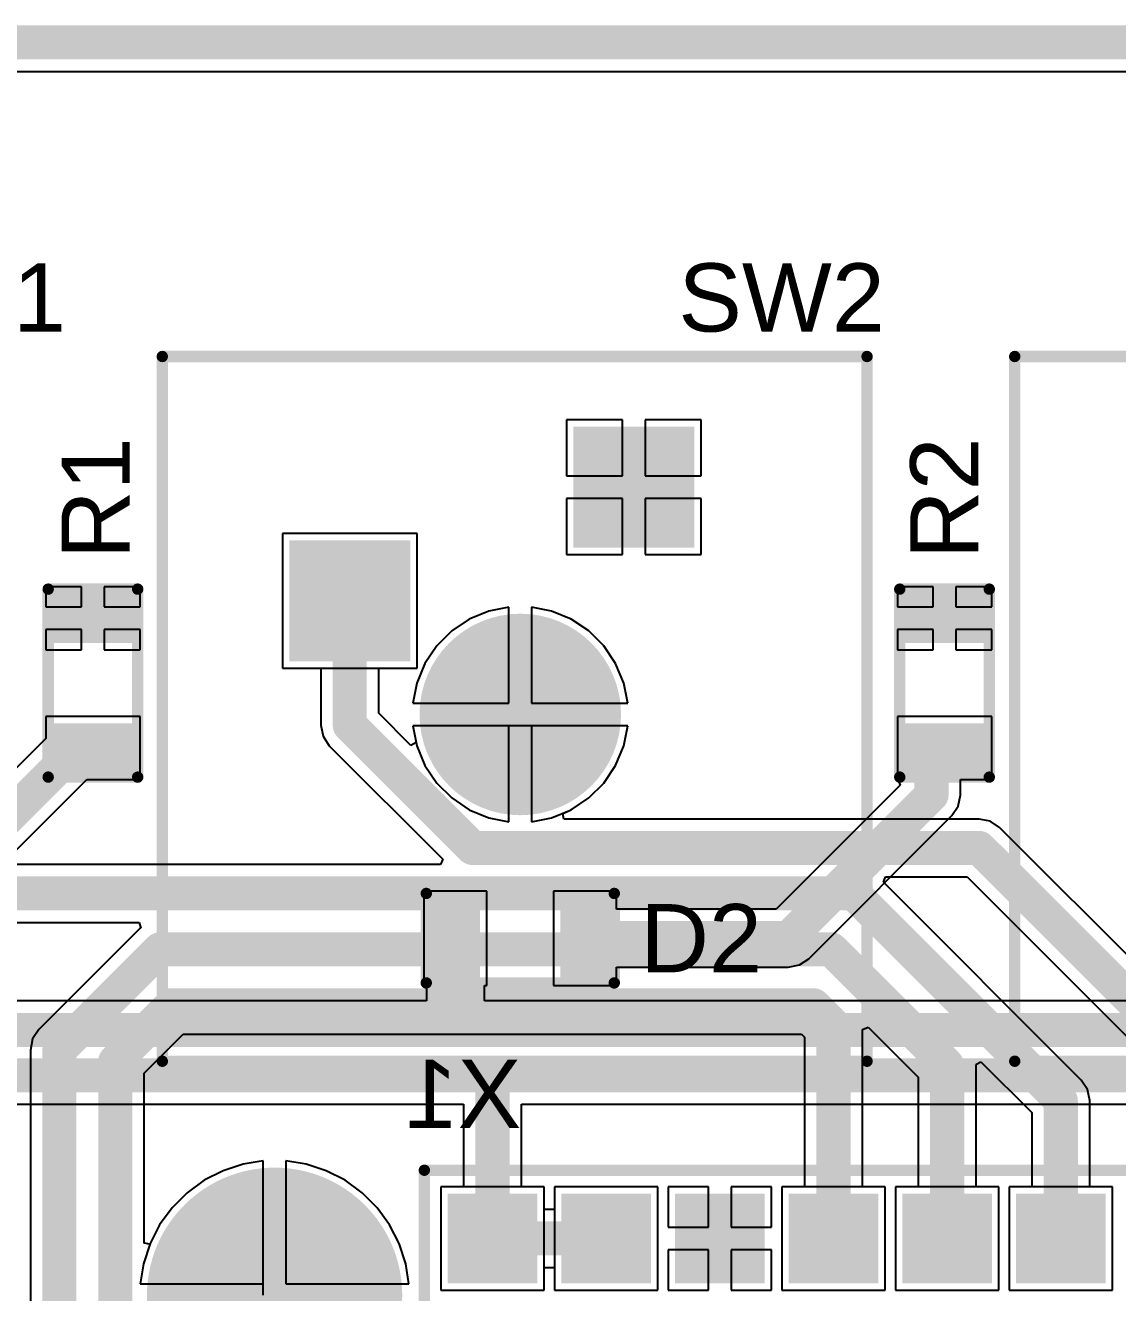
# Model space of a CAD drawing. Header units: millimetres. Extents: x -27 to 152, y -4 to 51.
# Drawn here: x -5.57 to 18.84, y 23.06 to 51.38 of the extents above; entities that cross this region are included whole.
import ezdxf

# ---------------------------------------------------------------- set-up
doc = ezdxf.new("R2010")
doc.units = ezdxf.units.MM
for name, color, linetype in [('BottomLayer', 5, 'Continuous'), ('BottomOverlay', 54, 'Continuous'), ('BottomSolder', 6, 'Continuous'), ('KeepOutLayer', 6, 'Continuous'), ('MultiLayer', 9, 'Continuous'), ('PadHoleLayer', 156, 'Continuous'), ('TopLayer', 1, 'Continuous'), ('TopOverlay', 2, 'Continuous'), ('TopPaste', 8, 'Continuous'), ('TopSolder', 216, 'Continuous')]:
    doc.layers.add(name, color=color, linetype=linetype)
doc.styles.add('Arial', font='arial.ttf', dxfattribs={"height": 0.2})

# ---------------------------------------------------------------- blocks, each defined once
blk = doc.blocks.new('LED_1206_9')
at = {"layer": 'TopLayer'}
for points in [[(-1.9, 0.8), (-1, 0.8), (-1, -0.8), (-1.9, -0.8)], [(1, 0.8), (1.9, 0.8), (1.9, -0.8), (1, -0.8)]]:
    blk.add_hatch(color=1, dxfattribs=at).paths.add_polyline_path(points)
at = {"layer": 'TopPaste'}
for points in [[(-1.9, 0.8), (-1, 0.8), (-1, -0.8), (-1.9, -0.8)], [(1, 0.8), (1.9, 0.8), (1.9, -0.8), (1, -0.8)]]:
    blk.add_hatch(color=8, dxfattribs=at).paths.add_polyline_path(points)
at = {"layer": 'TopSolder'}
for points in [[(-2.002, 0.902), (-0.898, 0.902), (-0.898, -0.902), (-2.002, -0.902)], [(0.898, 0.902), (2.002, 0.902), (2.002, -0.902), (0.898, -0.902)]]:
    blk.add_hatch(color=216, dxfattribs=at).paths.add_polyline_path(points)
at = {"layer": 'TopOverlay', "const_width": 0.254}
for points in [[(-2.1, 1), (2.1, 1)], [(-2.1, -1), (-2.1, 1)], [(2.1, -1), (2.1, 1)], [(-2.1, -1), (2.1, -1)]]:
    blk.add_lwpolyline(points, dxfattribs=at)
at = {"layer": 'TopOverlay', "const_width": 0.127}
for points in [[(-2.164, 1, 1), (-2.037, 1, 1)], [(-2.164, 1, 1), (-2.037, 1, 1)], [(2.037, 1, 1), (2.164, 1, 1)], [(2.037, 1, 1), (2.164, 1, 1)], [(-2.164, -1, 1), (-2.037, -1, 1)], [(-2.164, -1, 1), (-2.037, -1, 1)], [(2.037, -1, 1), (2.164, -1, 1)], [(2.037, -1, 1), (2.164, -1, 1)]]:
    blk.add_lwpolyline(points, format="xyb", close=True, dxfattribs=at)
blk = doc.blocks.new('GOLDPIN_F_20_2_B_15')
at = {"layer": 'BottomLayer'}
for points in [[(0.9, 0.9), (0.9, -0.9), (-0.9, -0.9), (-0.9, 0.9)], [(1.64, 0.9), (3.44, 0.9), (3.44, -0.9), (1.64, -0.9)], [(4.18, 0.9), (5.98, 0.9), (5.98, -0.9), (4.18, -0.9)], [(6.72, 0.9), (8.52, 0.9), (8.52, -0.9), (6.72, -0.9)], [(9.26, 0.9), (11.06, 0.9), (11.06, -0.9), (9.26, -0.9)], [(11.8, 0.9), (13.6, 0.9), (13.6, -0.9), (11.8, -0.9)]]:
    blk.add_hatch(color=5, dxfattribs=at).paths.add_polyline_path(points)
at = {"layer": 'BottomSolder'}
for points in [[(1.002, 1.002), (1.002, -1.002), (-1.002, -1.002), (-1.002, 1.002)], [(1.538, 1.002), (3.542, 1.002), (3.542, -1.002), (1.538, -1.002)], [(4.078, 1.002), (6.082, 1.002), (6.082, -1.002), (4.078, -1.002)], [(6.618, 1.002), (8.622, 1.002), (8.622, -1.002), (6.618, -1.002)], [(9.158, 1.002), (11.162, 1.002), (11.162, -1.002), (9.158, -1.002)], [(11.698, 1.002), (13.702, 1.002), (13.702, -1.002), (11.698, -1.002)]]:
    blk.add_hatch(color=6, dxfattribs=at).paths.add_polyline_path(points)
at = {"layer": 'MultiLayer'}
for points in [[(0.9, 0.9), (0.9, -0.9), (-0.9, -0.9), (-0.9, 0.9)], [(1.64, 0.9), (3.44, 0.9), (3.44, -0.9), (1.64, -0.9)], [(4.18, 0.9), (5.98, 0.9), (5.98, -0.9), (4.18, -0.9)], [(6.72, 0.9), (8.52, 0.9), (8.52, -0.9), (6.72, -0.9)], [(9.26, 0.9), (11.06, 0.9), (11.06, -0.9), (9.26, -0.9)], [(11.8, 0.9), (13.6, 0.9), (13.6, -0.9), (11.8, -0.9)]]:
    blk.add_hatch(color=9, dxfattribs=at).paths.add_polyline_path(points)
at = {"layer": 'PadHoleLayer'}
h = blk.add_hatch(color=156, dxfattribs=at)
edge = h.paths.add_edge_path()
edge.add_arc((0, 0), 0.5, 0, 360)
h = blk.add_hatch(color=156, dxfattribs=at)
edge = h.paths.add_edge_path()
edge.add_arc((2.54, 0), 0.5, 0, 360)
h = blk.add_hatch(color=156, dxfattribs=at)
edge = h.paths.add_edge_path()
edge.add_arc((5.08, 0), 0.5, 0, 360)
h = blk.add_hatch(color=156, dxfattribs=at)
edge = h.paths.add_edge_path()
edge.add_arc((7.62, 0), 0.5, 0, 360)
h = blk.add_hatch(color=156, dxfattribs=at)
edge = h.paths.add_edge_path()
edge.add_arc((10.16, 0), 0.5, 0, 360)
h = blk.add_hatch(color=156, dxfattribs=at)
edge = h.paths.add_edge_path()
edge.add_arc((12.7, 0), 0.5, 0, 360)
at = {"layer": 'TopLayer'}
for points in [[(0.9, 0.9), (0.9, -0.9), (-0.9, -0.9), (-0.9, 0.9)], [(1.64, 0.9), (3.44, 0.9), (3.44, -0.9), (1.64, -0.9)], [(4.18, 0.9), (5.98, 0.9), (5.98, -0.9), (4.18, -0.9)], [(6.72, 0.9), (8.52, 0.9), (8.52, -0.9), (6.72, -0.9)], [(9.26, 0.9), (11.06, 0.9), (11.06, -0.9), (9.26, -0.9)], [(11.8, 0.9), (13.6, 0.9), (13.6, -0.9), (11.8, -0.9)]]:
    blk.add_hatch(color=1, dxfattribs=at).paths.add_polyline_path(points)
at = {"layer": 'TopSolder'}
for points in [[(1.002, 1.002), (1.002, -1.002), (-1.002, -1.002), (-1.002, 1.002)], [(1.538, 1.002), (3.542, 1.002), (3.542, -1.002), (1.538, -1.002)], [(4.078, 1.002), (6.082, 1.002), (6.082, -1.002), (4.078, -1.002)], [(6.618, 1.002), (8.622, 1.002), (8.622, -1.002), (6.618, -1.002)], [(9.158, 1.002), (11.162, 1.002), (11.162, -1.002), (9.158, -1.002)], [(11.698, 1.002), (13.702, 1.002), (13.702, -1.002), (11.698, -1.002)]]:
    blk.add_hatch(color=216, dxfattribs=at).paths.add_polyline_path(points)
at = {"layer": 'BottomOverlay', "const_width": 0.254}
for points in [[(-1.524, -4.064), (-1.524, 1.524)], [(-1.524, 1.524), (49.784, 1.524)]]:
    blk.add_lwpolyline(points, dxfattribs=at)
at = {"layer": 'BottomOverlay', "const_width": 0.127}
blk.add_lwpolyline([(-1.587, 1.524, 1), (-1.46, 1.524, 1)], format="xyb", close=True, dxfattribs=at)
blk.add_lwpolyline([(-1.587, 1.524, 1), (-1.46, 1.524, 1)], format="xyb", close=True, dxfattribs=at)
blk = doc.blocks.new('K__________O______22')
at = {"layer": 'BottomLayer'}
for points in [[(1.29, 6.33), (3.79, 6.33), (3.79, 3.83), (1.29, 3.83)], [(-5.06, 3.79), (-2.56, 3.79), (-2.56, 1.29), (-5.06, 1.29)]]:
    blk.add_hatch(color=5, dxfattribs=at).paths.add_polyline_path(points)
h = blk.add_hatch(color=5, dxfattribs=at)
edge = h.paths.add_edge_path()
edge.add_arc((0, 0), 2.15, 0, 360)
at = {"layer": 'BottomSolder'}
for points in [[(1.188, 6.432), (3.892, 6.432), (3.892, 3.728), (1.188, 3.728)], [(-5.162, 3.892), (-2.458, 3.892), (-2.458, 1.188), (-5.162, 1.188)]]:
    blk.add_hatch(color=6, dxfattribs=at).paths.add_polyline_path(points)
h = blk.add_hatch(color=6, dxfattribs=at)
edge = h.paths.add_edge_path()
edge.add_arc((0, 0), 2.252, 0, 360)
at = {"layer": 'MultiLayer'}
for points in [[(1.29, 6.33), (3.79, 6.33), (3.79, 3.83), (1.29, 3.83)], [(-5.06, 3.79), (-2.56, 3.79), (-2.56, 1.29), (-5.06, 1.29)]]:
    blk.add_hatch(color=9, dxfattribs=at).paths.add_polyline_path(points)
h = blk.add_hatch(color=9, dxfattribs=at)
edge = h.paths.add_edge_path()
edge.add_arc((0, 0), 2.15, 0, 360)
at = {"layer": 'PadHoleLayer'}
h = blk.add_hatch(color=156, dxfattribs=at)
edge = h.paths.add_edge_path()
edge.add_arc((2.54, 5.08), 0.75, 0, 360)
h = blk.add_hatch(color=156, dxfattribs=at)
edge = h.paths.add_edge_path()
edge.add_arc((-3.81, 2.54), 0.75, 0, 360)
h = blk.add_hatch(color=156, dxfattribs=at)
edge = h.paths.add_edge_path()
edge.add_arc((0, 0), 2.05, 0, 360)
at = {"layer": 'TopLayer'}
for points in [[(1.29, 6.33), (3.79, 6.33), (3.79, 3.83), (1.29, 3.83)], [(-5.06, 3.79), (-2.56, 3.79), (-2.56, 1.29), (-5.06, 1.29)]]:
    blk.add_hatch(color=1, dxfattribs=at).paths.add_polyline_path(points)
h = blk.add_hatch(color=1, dxfattribs=at)
edge = h.paths.add_edge_path()
edge.add_arc((0, 0), 2.15, 0, 360)
at = {"layer": 'TopSolder'}
for points in [[(1.188, 6.432), (3.892, 6.432), (3.892, 3.728), (1.188, 3.728)], [(-5.162, 3.892), (-2.458, 3.892), (-2.458, 1.188), (-5.162, 1.188)]]:
    blk.add_hatch(color=216, dxfattribs=at).paths.add_polyline_path(points)
h = blk.add_hatch(color=216, dxfattribs=at)
edge = h.paths.add_edge_path()
edge.add_arc((0, 0), 2.252, 0, 360)
at = {"layer": 'TopOverlay', "const_width": 0.254}
for points in [[(-8, -7.75), (-8, 8)], [(-8, 8), (7.75, 8)], [(7.75, -7.75), (7.75, 8)], [(-8, -7.75), (7.75, -7.75)]]:
    blk.add_lwpolyline(points, dxfattribs=at)
at = {"layer": 'TopOverlay', "const_width": 0.127}
for points in [[(-8.063, 8, 1), (-7.936, 8, 1)], [(-8.063, 8, 1), (-7.936, 8, 1)], [(7.686, 8, 1), (7.813, 8, 1)], [(7.686, 8, 1), (7.813, 8, 1)], [(-8.063, -7.75, 1), (-7.936, -7.75, 1)], [(-8.063, -7.75, 1), (-7.936, -7.75, 1)], [(7.686, -7.75, 1), (7.813, -7.75, 1)], [(7.686, -7.75, 1), (7.813, -7.75, 1)]]:
    blk.add_lwpolyline(points, format="xyb", close=True, dxfattribs=at)
blk = doc.blocks.new('K__________O______23')
at = {"layer": 'BottomLayer'}
for points in [[(1.29, 6.33), (3.79, 6.33), (3.79, 3.83), (1.29, 3.83)], [(-5.06, 3.79), (-2.56, 3.79), (-2.56, 1.29), (-5.06, 1.29)]]:
    blk.add_hatch(color=5, dxfattribs=at).paths.add_polyline_path(points)
h = blk.add_hatch(color=5, dxfattribs=at)
edge = h.paths.add_edge_path()
edge.add_arc((0, 0), 2.15, 0, 360)
at = {"layer": 'BottomSolder'}
for points in [[(1.188, 6.432), (3.892, 6.432), (3.892, 3.728), (1.188, 3.728)], [(-5.162, 3.892), (-2.458, 3.892), (-2.458, 1.188), (-5.162, 1.188)]]:
    blk.add_hatch(color=6, dxfattribs=at).paths.add_polyline_path(points)
h = blk.add_hatch(color=6, dxfattribs=at)
edge = h.paths.add_edge_path()
edge.add_arc((0, 0), 2.252, 0, 360)
at = {"layer": 'MultiLayer'}
for points in [[(1.29, 6.33), (3.79, 6.33), (3.79, 3.83), (1.29, 3.83)], [(-5.06, 3.79), (-2.56, 3.79), (-2.56, 1.29), (-5.06, 1.29)]]:
    blk.add_hatch(color=9, dxfattribs=at).paths.add_polyline_path(points)
h = blk.add_hatch(color=9, dxfattribs=at)
edge = h.paths.add_edge_path()
edge.add_arc((0, 0), 2.15, 0, 360)
at = {"layer": 'PadHoleLayer'}
h = blk.add_hatch(color=156, dxfattribs=at)
edge = h.paths.add_edge_path()
edge.add_arc((2.54, 5.08), 0.75, 0, 360)
h = blk.add_hatch(color=156, dxfattribs=at)
edge = h.paths.add_edge_path()
edge.add_arc((-3.81, 2.54), 0.75, 0, 360)
h = blk.add_hatch(color=156, dxfattribs=at)
edge = h.paths.add_edge_path()
edge.add_arc((0, 0), 2.05, 0, 360)
at = {"layer": 'TopLayer'}
for points in [[(1.29, 6.33), (3.79, 6.33), (3.79, 3.83), (1.29, 3.83)], [(-5.06, 3.79), (-2.56, 3.79), (-2.56, 1.29), (-5.06, 1.29)]]:
    blk.add_hatch(color=1, dxfattribs=at).paths.add_polyline_path(points)
h = blk.add_hatch(color=1, dxfattribs=at)
edge = h.paths.add_edge_path()
edge.add_arc((0, 0), 2.15, 0, 360)
at = {"layer": 'TopSolder'}
for points in [[(1.188, 6.432), (3.892, 6.432), (3.892, 3.728), (1.188, 3.728)], [(-5.162, 3.892), (-2.458, 3.892), (-2.458, 1.188), (-5.162, 1.188)]]:
    blk.add_hatch(color=216, dxfattribs=at).paths.add_polyline_path(points)
h = blk.add_hatch(color=216, dxfattribs=at)
edge = h.paths.add_edge_path()
edge.add_arc((0, 0), 2.252, 0, 360)
at = {"layer": 'TopOverlay', "const_width": 0.254}
for points in [[(-8, -7.75), (-8, 8)], [(-8, 8), (7.75, 8)], [(7.75, -7.75), (7.75, 8)], [(-8, -7.75), (7.75, -7.75)]]:
    blk.add_lwpolyline(points, dxfattribs=at)
at = {"layer": 'TopOverlay', "const_width": 0.127}
for points in [[(-8.063, 8, 1), (-7.936, 8, 1)], [(-8.063, 8, 1), (-7.936, 8, 1)], [(7.686, 8, 1), (7.813, 8, 1)], [(7.686, 8, 1), (7.813, 8, 1)], [(-8.063, -7.75, 1), (-7.936, -7.75, 1)], [(-8.063, -7.75, 1), (-7.936, -7.75, 1)], [(7.686, -7.75, 1), (7.813, -7.75, 1)], [(7.686, -7.75, 1), (7.813, -7.75, 1)]]:
    blk.add_lwpolyline(points, format="xyb", close=True, dxfattribs=at)
blk = doc.blocks.new('RES_1206_35')
at = {"layer": 'TopLayer'}
for points in [[(-1.9, 0.8), (-1, 0.8), (-1, -0.8), (-1.9, -0.8)], [(1, 0.8), (1.9, 0.8), (1.9, -0.8), (1, -0.8)]]:
    blk.add_hatch(color=1, dxfattribs=at).paths.add_polyline_path(points)
at = {"layer": 'TopPaste'}
for points in [[(-1.9, 0.8), (-1, 0.8), (-1, -0.8), (-1.9, -0.8)], [(1, 0.8), (1.9, 0.8), (1.9, -0.8), (1, -0.8)]]:
    blk.add_hatch(color=8, dxfattribs=at).paths.add_polyline_path(points)
at = {"layer": 'TopSolder'}
for points in [[(-2.002, 0.902), (-0.898, 0.902), (-0.898, -0.902), (-2.002, -0.902)], [(0.898, 0.902), (2.002, 0.902), (2.002, -0.902), (0.898, -0.902)]]:
    blk.add_hatch(color=216, dxfattribs=at).paths.add_polyline_path(points)
at = {"layer": 'TopOverlay', "const_width": 0.254}
for points in [[(-2.1, -1), (-2.1, 1)], [(2.1, 1), (-2.1, 1)], [(2.1, -1), (2.1, 1)], [(2.1, -1), (-2.1, -1)]]:
    blk.add_lwpolyline(points, dxfattribs=at)
at = {"layer": 'TopOverlay', "const_width": 0.127}
for points in [[(-2.164, 1, 1), (-2.037, 1, 1)], [(-2.164, 1, 1), (-2.037, 1, 1)], [(2.037, 1, 1), (2.164, 1, 1)], [(2.037, 1, 1), (2.164, 1, 1)], [(-2.164, -1, 1), (-2.037, -1, 1)], [(-2.164, -1, 1), (-2.037, -1, 1)], [(2.037, -1, 1), (2.164, -1, 1)], [(2.037, -1, 1), (2.164, -1, 1)]]:
    blk.add_lwpolyline(points, format="xyb", close=True, dxfattribs=at)
blk = doc.blocks.new('RES_1206_36')
at = {"layer": 'TopLayer'}
for points in [[(-1.9, 0.8), (-1, 0.8), (-1, -0.8), (-1.9, -0.8)], [(1, 0.8), (1.9, 0.8), (1.9, -0.8), (1, -0.8)]]:
    blk.add_hatch(color=1, dxfattribs=at).paths.add_polyline_path(points)
at = {"layer": 'TopPaste'}
for points in [[(-1.9, 0.8), (-1, 0.8), (-1, -0.8), (-1.9, -0.8)], [(1, 0.8), (1.9, 0.8), (1.9, -0.8), (1, -0.8)]]:
    blk.add_hatch(color=8, dxfattribs=at).paths.add_polyline_path(points)
at = {"layer": 'TopSolder'}
for points in [[(-2.002, 0.902), (-0.898, 0.902), (-0.898, -0.902), (-2.002, -0.902)], [(0.898, 0.902), (2.002, 0.902), (2.002, -0.902), (0.898, -0.902)]]:
    blk.add_hatch(color=216, dxfattribs=at).paths.add_polyline_path(points)
at = {"layer": 'TopOverlay', "const_width": 0.254}
for points in [[(-2.1, -1), (-2.1, 1)], [(2.1, 1), (-2.1, 1)], [(2.1, -1), (2.1, 1)], [(2.1, -1), (-2.1, -1)]]:
    blk.add_lwpolyline(points, dxfattribs=at)
at = {"layer": 'TopOverlay', "const_width": 0.127}
for points in [[(-2.164, 1, 1), (-2.037, 1, 1)], [(-2.164, 1, 1), (-2.037, 1, 1)], [(2.037, 1, 1), (2.164, 1, 1)], [(2.037, 1, 1), (2.164, 1, 1)], [(-2.164, -1, 1), (-2.037, -1, 1)], [(-2.164, -1, 1), (-2.037, -1, 1)], [(2.037, -1, 1), (2.164, -1, 1)], [(2.037, -1, 1), (2.164, -1, 1)]]:
    blk.add_lwpolyline(points, format="xyb", close=True, dxfattribs=at)

msp = doc.modelspace()

# ---------------------------------------------------------------- hatches: boundary and pattern name
at = {"layer": 'BottomLayer'}
h = msp.add_hatch(color=5, dxfattribs=at)
edge = h.paths.add_edge_path()
edge.add_arc((0, 23), 2.75, 0, 360)
at = {"layer": 'BottomSolder'}
h = msp.add_hatch(color=6, dxfattribs=at)
edge = h.paths.add_edge_path()
edge.add_arc((0, 23), 2.852, 0, 360)
at = {"layer": 'MultiLayer'}
h = msp.add_hatch(color=9, dxfattribs=at)
edge = h.paths.add_edge_path()
edge.add_arc((0, 23), 2.75, 0, 360)
at = {"layer": 'PadHoleLayer'}
h = msp.add_hatch(color=156, dxfattribs=at)
edge = h.paths.add_edge_path()
edge.add_arc((0, 23), 2.25, 0, 360)
at = {"layer": 'TopLayer'}
h = msp.add_hatch(color=1, dxfattribs=at)
edge = h.paths.add_edge_path()
edge.add_arc((0, 23), 2.75, 0, 360)
at = {"layer": 'TopSolder'}
h = msp.add_hatch(color=216, dxfattribs=at)
edge = h.paths.add_edge_path()
edge.add_arc((0, 23), 2.852, 0, 360)

# ---------------------------------------------------------------- linework, layer by layer
at = {"layer": 'BottomLayer'}
for p, q in [((-22.622, 50.353), (25.623, 50.353)), ((7.776, 42.564), (6.526, 42.564)), ((6.526, 42.564), (6.526, 41.314)), ((7.776, 41.314), (7.776, 42.564)), ((9.534, 42.564), (8.284, 42.564)), ((8.284, 42.564), (8.284, 41.314)), ((9.534, 41.314), (9.534, 42.564)), ((6.526, 41.314), (7.776, 41.314)), ((8.284, 41.314), (9.534, 41.314)), ((7.776, 40.806), (6.526, 40.806)), ((6.526, 40.806), (6.526, 39.556)), ((7.776, 39.556), (7.776, 40.806)), ((9.534, 40.806), (8.284, 40.806)), ((8.284, 40.806), (8.284, 39.556)), ((9.534, 39.556), (9.534, 40.806)), ((3.184, 40.024), (0.176, 40.024)), ((0.176, 40.024), (0.176, 37.016)), ((3.184, 37.016), (3.184, 40.024)), ((6.526, 39.556), (7.776, 39.556)), ((8.284, 39.556), (9.534, 39.556)), ((4.789, 38.292), (4.351, 38.11)), ((5.236, 38.381), (4.789, 38.292)), ((5.236, 36.234), (5.236, 38.381)), ((6.191, 38.292), (5.744, 38.381)), ((5.744, 38.381), (5.744, 36.234)), ((6.629, 38.11), (6.191, 38.292)), ((4.351, 38.11), (3.958, 37.847)), ((7.022, 37.847), (6.629, 38.11)), ((3.958, 37.847), (3.623, 37.512)), ((7.357, 37.512), (7.022, 37.847)), ((3.623, 37.512), (3.36, 37.119)), ((7.62, 37.119), (7.357, 37.512)), ((3.36, 37.119), (3.178, 36.681)), ((7.802, 36.681), (7.62, 37.119)), ((0.176, 37.016), (1.033, 37.016)), ((1.033, 37.016), (1.033, 35.74)), ((2.327, 36.008), (2.327, 37.016)), ((2.327, 37.016), (3.184, 37.016)), ((3.178, 36.681), (3.089, 36.234)), ((7.891, 36.234), (7.802, 36.681)), ((3.047, 35.289), (2.327, 36.008)), ((3.089, 36.234), (5.236, 36.234)), ((5.744, 36.234), (7.891, 36.234)), ((1.033, 35.74), (1.082, 35.492)), ((7.891, 35.726), (3.089, 35.726)), ((3.089, 35.726), (3.164, 35.351)), ((7.802, 35.279), (7.891, 35.726)), ((1.082, 35.492), (1.222, 35.282)), ((1.222, 35.282), (3.76, 32.745)), ((3.164, 35.351), (3.047, 35.289)), ((7.62, 34.841), (7.802, 35.279)), ((7.357, 34.448), (7.62, 34.841)), ((7.022, 34.113), (7.357, 34.448)), ((6.629, 33.85), (7.022, 34.113)), ((6.438, 33.77), (6.629, 33.85)), ((6.463, 33.643), (6.438, 33.77)), ((15.746, 33.643), (6.463, 33.643)), ((15.993, 33.594), (15.746, 33.643)), ((16.203, 33.454), (15.993, 33.594)), ((23.108, 26.549), (16.203, 33.454)), ((3.711, 32.627), (-15.042, 32.627)), ((3.76, 32.745), (3.711, 32.627)), ((13.604, 32.231), (13.653, 32.349)), ((13.653, 32.349), (15.477, 32.349)), ((15.477, 32.349), (22.003, 25.823)), ((18.028, 27.808), (13.604, 32.231)), ((-15.31, 31.333), (-3.03, 31.333)), ((-3.018, 31.188), (-5.268, 28.938)), ((-3.03, 31.333), (-2.991, 31.206)), ((-2.991, 31.206), (-3.018, 31.188)), ((-5.268, 28.938), (-5.408, 28.728)), ((13.137, 28.937), (13.264, 28.99)), ((13.137, 25.424), (13.137, 28.937)), ((13.264, 28.99), (14.383, 27.872)), ((-5.408, 28.728), (-5.457, 28.48)), ((-2.913, 27.962), (-2.042, 28.833)), ((-2.042, 28.833), (11.775, 28.833)), ((11.775, 28.833), (11.843, 28.765)), ((11.843, 28.765), (11.843, 25.424)), ((-5.457, 28.48), (-5.457, 19.373)), ((15.674, 28.159), (15.786, 28.219)), ((15.677, 28.14), (15.674, 28.159)), ((15.677, 25.424), (15.677, 28.14)), ((15.786, 28.219), (16.923, 27.082)), ((-2.913, 24.163), (-2.913, 27.962)), ((14.383, 27.872), (14.383, 25.424)), ((18.168, 27.598), (18.028, 27.808)), ((18.217, 27.35), (18.168, 27.598)), ((18.217, 25.424), (18.217, 27.35)), ((16.923, 27.082), (16.923, 25.424)), ((-1.153, 25.784), (-1.574, 25.569)), ((-0.703, 25.93), (-1.153, 25.784)), ((-0.254, 26.001), (-0.703, 25.93)), ((-0.254, 23), (-0.254, 26.001)), ((0.703, 25.93), (0.254, 26.001)), ((0.254, 26.001), (0.254, 23.254)), ((1.153, 25.784), (0.703, 25.93)), ((1.574, 25.569), (1.153, 25.784)), ((-1.574, 25.569), (-1.957, 25.291)), ((1.957, 25.291), (1.574, 25.569)), ((-1.957, 25.291), (-2.291, 24.957)), ((2.291, 24.957), (1.957, 25.291)), ((6.024, 25.424), (3.716, 25.424)), ((3.716, 25.424), (3.716, 23.116)), ((6.024, 23.116), (6.024, 25.424)), ((8.564, 25.424), (6.256, 25.424)), ((6.256, 25.424), (6.256, 23.116)), ((8.564, 23.116), (8.564, 25.424)), ((9.696, 25.424), (8.796, 25.424)), ((8.796, 25.424), (8.796, 24.524)), ((9.696, 24.524), (9.696, 25.424)), ((11.104, 25.424), (10.204, 25.424)), ((10.204, 25.424), (10.204, 24.524)), ((11.104, 24.524), (11.104, 25.424)), ((11.843, 25.424), (11.336, 25.424)), ((11.336, 25.424), (11.336, 23.116)), ((13.644, 25.424), (13.137, 25.424)), ((13.644, 23.116), (13.644, 25.424)), ((14.383, 25.424), (13.876, 25.424)), ((13.876, 25.424), (13.876, 23.116)), ((16.184, 25.424), (15.677, 25.424)), ((16.184, 23.116), (16.184, 25.424)), ((16.923, 25.424), (16.416, 25.424)), ((16.416, 25.424), (16.416, 23.116)), ((18.724, 25.424), (18.217, 25.424)), ((18.724, 23.116), (18.724, 25.424)), ((-2.291, 24.957), (-2.569, 24.574)), ((2.569, 24.574), (2.291, 24.957)), ((-2.569, 24.574), (-2.784, 24.153)), ((2.784, 24.153), (2.569, 24.574)), ((8.796, 24.524), (9.696, 24.524)), ((10.204, 24.524), (11.104, 24.524)), ((-2.787, 24.143), (-2.913, 24.163)), ((-2.784, 24.153), (-2.787, 24.143)), ((2.93, 23.703), (2.784, 24.153)), ((9.696, 24.016), (8.796, 24.016)), ((8.796, 24.016), (8.796, 23.116)), ((9.696, 23.116), (9.696, 24.016)), ((11.104, 24.016), (10.204, 24.016)), ((10.204, 24.016), (10.204, 23.116)), ((11.104, 23.116), (11.104, 24.016)), ((3.001, 23.254), (2.93, 23.703)), ((0.254, 23.254), (3.001, 23.254)), ((3.716, 23.116), (6.024, 23.116)), ((6.256, 23.116), (8.564, 23.116)), ((8.796, 23.116), (9.696, 23.116)), ((10.204, 23.116), (11.104, 23.116)), ((11.336, 23.116), (13.644, 23.116)), ((13.876, 23.116), (16.184, 23.116)), ((16.416, 23.116), (18.724, 23.116))]:
    msp.add_line(p, q, dxfattribs=at)
at = {"layer": 'BottomLayer', "const_width": 0.762}
for points in [[(1.68, 35.74), (1.68, 38.52)], [(1.68, 35.74), (4.424, 32.996)], [(4.424, 32.996), (15.746, 32.996)], [(15.746, 32.996), (22.65, 26.092)], [(-15.31, 31.98), (12.94, 31.98)], [(12.94, 31.98), (17.57, 27.35)], [(-4.81, 28.48), (-2.56, 30.73)], [(-2.56, 30.73), (12.44, 30.73)], [(12.44, 30.73), (15.03, 28.14)], [(-3.56, 28.23), (-2.31, 29.48)], [(-2.31, 29.48), (12.044, 29.48)], [(12.044, 29.48), (12.49, 29.034)], [(12.49, 24.27), (12.49, 29.034)], [(-4.81, 19.373), (-4.81, 28.48)], [(-3.56, 19.56), (-3.56, 28.23)], [(15.03, 24.27), (15.03, 28.14)], [(17.57, 24.27), (17.57, 27.35)]]:
    msp.add_lwpolyline(points, dxfattribs=at)
at = {"layer": 'BottomLayer', "const_width": 0.381}
for points in [[(1.489, 38.52, 1), (1.87, 38.52, 1)], [(1.489, 35.74, 1), (1.87, 35.74, 1)], [(1.489, 35.74, 1), (1.87, 35.74, 1)], [(4.234, 32.996, 1), (4.615, 32.996, 1)], [(4.234, 32.996, 1), (4.615, 32.996, 1)], [(15.555, 32.996, 1), (15.936, 32.996, 1)], [(15.555, 32.996, 1), (15.936, 32.996, 1)], [(12.749, 31.98, 1), (13.13, 31.98, 1)], [(12.749, 31.98, 1), (13.13, 31.98, 1)], [(-2.751, 30.73, 1), (-2.37, 30.73, 1)], [(-2.751, 30.73, 1), (-2.37, 30.73, 1)], [(12.249, 30.73, 1), (12.63, 30.73, 1)], [(12.249, 30.73, 1), (12.63, 30.73, 1)], [(-2.501, 29.48, 1), (-2.12, 29.48, 1)], [(-2.501, 29.48, 1), (-2.12, 29.48, 1)], [(11.853, 29.48, 1), (12.234, 29.48, 1)], [(11.853, 29.48, 1), (12.234, 29.48, 1)], [(12.299, 29.034, 1), (12.68, 29.034, 1)], [(12.299, 29.034, 1), (12.68, 29.034, 1)], [(-5.001, 28.48, 1), (-4.62, 28.48, 1)], [(-5.001, 28.48, 1), (-4.62, 28.48, 1)], [(-3.751, 28.23, 1), (-3.37, 28.23, 1)], [(-3.751, 28.23, 1), (-3.37, 28.23, 1)], [(14.839, 28.14, 1), (15.22, 28.14, 1)], [(14.839, 28.14, 1), (15.22, 28.14, 1)], [(17.379, 27.35, 1), (17.76, 27.35, 1)], [(17.379, 27.35, 1), (17.76, 27.35, 1)], [(12.299, 24.27, 1), (12.68, 24.27, 1)], [(14.839, 24.27, 1), (15.22, 24.27, 1)], [(17.379, 24.27, 1), (17.76, 24.27, 1)]]:
    msp.add_lwpolyline(points, format="xyb", close=True, dxfattribs=at)
at = {"layer": 'KeepOutLayer', "const_width": 0.762}
msp.add_lwpolyline([(-27, 51), (152, 51)], dxfattribs=at)
at = {"layer": 'TopLayer'}
for p, q in [((-22.622, 50.353), (25.623, 50.353)), ((7.776, 42.564), (6.526, 42.564)), ((6.526, 42.564), (6.526, 41.314)), ((7.776, 41.314), (7.776, 42.564)), ((9.534, 42.564), (8.284, 42.564)), ((8.284, 42.564), (8.284, 41.314)), ((9.534, 41.314), (9.534, 42.564)), ((6.526, 41.314), (7.776, 41.314)), ((8.284, 41.314), (9.534, 41.314)), ((7.776, 40.806), (6.526, 40.806)), ((6.526, 40.806), (6.526, 39.556)), ((7.776, 39.556), (7.776, 40.806)), ((9.534, 40.806), (8.284, 40.806)), ((8.284, 40.806), (8.284, 39.556)), ((9.534, 39.556), (9.534, 40.806)), ((3.184, 40.024), (0.176, 40.024)), ((0.176, 40.024), (0.176, 37.016)), ((3.184, 37.016), (3.184, 40.024)), ((6.526, 39.556), (7.776, 39.556)), ((8.284, 39.556), (9.534, 39.556)), ((-4.314, 38.834), (-5.114, 38.834)), ((-5.114, 38.834), (-5.114, 38.384)), ((-4.314, 38.384), (-4.314, 38.834)), ((-3.006, 38.834), (-3.806, 38.834)), ((-3.806, 38.834), (-3.806, 38.384)), ((-3.006, 38.384), (-3.006, 38.834)), ((14.717, 38.834), (13.917, 38.834)), ((13.917, 38.834), (13.917, 38.384)), ((14.717, 38.384), (14.717, 38.834)), ((16.025, 38.834), (15.225, 38.834)), ((15.225, 38.834), (15.225, 38.384)), ((16.025, 38.384), (16.025, 38.834)), ((-5.114, 38.384), (-4.314, 38.384)), ((-3.806, 38.384), (-3.006, 38.384)), ((4.789, 38.292), (4.351, 38.11)), ((5.236, 38.381), (4.789, 38.292)), ((5.236, 36.234), (5.236, 38.381)), ((6.191, 38.292), (5.744, 38.381)), ((5.744, 38.381), (5.744, 36.234)), ((6.629, 38.11), (6.191, 38.292)), ((13.917, 38.384), (14.717, 38.384)), ((15.225, 38.384), (16.025, 38.384)), ((4.351, 38.11), (3.958, 37.847)), ((7.022, 37.847), (6.629, 38.11)), ((-4.314, 37.876), (-5.114, 37.876)), ((-5.114, 37.876), (-5.114, 37.426)), ((-4.314, 37.426), (-4.314, 37.876)), ((-3.006, 37.876), (-3.806, 37.876)), ((-3.806, 37.876), (-3.806, 37.426)), ((-3.006, 37.426), (-3.006, 37.876)), ((3.958, 37.847), (3.623, 37.512)), ((7.357, 37.512), (7.022, 37.847)), ((14.717, 37.876), (13.917, 37.876)), ((13.917, 37.876), (13.917, 37.426)), ((14.717, 37.426), (14.717, 37.876)), ((16.025, 37.876), (15.225, 37.876)), ((15.225, 37.876), (15.225, 37.426)), ((16.025, 37.426), (16.025, 37.876)), ((-5.114, 37.426), (-4.314, 37.426)), ((-3.806, 37.426), (-3.006, 37.426)), ((3.623, 37.512), (3.36, 37.119)), ((7.62, 37.119), (7.357, 37.512)), ((13.917, 37.426), (14.717, 37.426)), ((15.225, 37.426), (16.025, 37.426)), ((3.36, 37.119), (3.178, 36.681)), ((7.802, 36.681), (7.62, 37.119)), ((0.176, 37.016), (3.184, 37.016)), ((3.178, 36.681), (3.089, 36.234)), ((7.891, 36.234), (7.802, 36.681)), ((3.089, 36.234), (5.236, 36.234)), ((5.744, 36.234), (7.891, 36.234)), ((-3.006, 35.934), (-5.114, 35.934)), ((-5.114, 35.934), (-5.114, 35.442)), ((-3.006, 34.526), (-3.006, 35.934)), ((5.236, 35.726), (3.089, 35.726)), ((3.089, 35.726), (3.178, 35.279)), ((5.236, 33.579), (5.236, 35.726)), ((7.891, 35.726), (5.744, 35.726)), ((5.744, 35.726), (5.744, 33.579)), ((7.802, 35.279), (7.891, 35.726)), ((16.025, 35.934), (13.917, 35.934)), ((13.917, 35.934), (13.917, 34.526)), ((16.025, 34.526), (16.025, 35.934)), ((-5.114, 35.442), (-8.928, 31.627)), ((3.178, 35.279), (3.36, 34.841)), ((7.62, 34.841), (7.802, 35.279)), ((3.36, 34.841), (3.623, 34.448)), ((7.357, 34.448), (7.62, 34.841)), ((-8.202, 30.522), (-4.198, 34.526)), ((-4.198, 34.526), (-3.006, 34.526)), ((3.623, 34.448), (3.958, 34.113)), ((7.022, 34.113), (7.357, 34.448)), ((13.983, 34.399), (11.212, 31.627)), ((13.917, 34.526), (13.931, 34.526)), ((13.931, 34.526), (13.983, 34.399)), ((15.327, 34.179), (15.327, 34.526)), ((15.327, 34.526), (16.025, 34.526)), ((3.958, 34.113), (4.351, 33.85)), ((6.629, 33.85), (7.022, 34.113)), ((15.278, 33.932), (15.327, 34.179)), ((4.351, 33.85), (4.789, 33.668)), ((6.191, 33.668), (6.629, 33.85)), ((11.938, 30.522), (15.137, 33.722)), ((15.137, 33.722), (15.278, 33.932)), ((4.789, 33.668), (5.236, 33.579)), ((5.744, 33.579), (6.191, 33.668)), ((4.744, 32.034), (3.336, 32.034)), ((3.336, 32.034), (3.336, 29.926)), ((4.744, 29.926), (4.744, 32.034)), ((7.644, 32.034), (6.236, 32.034)), ((6.236, 32.034), (6.236, 29.926)), ((7.644, 31.627), (7.644, 32.034)), ((11.212, 31.627), (7.644, 31.627)), ((7.644, 29.926), (7.644, 30.333)), ((7.644, 30.333), (11.48, 30.333)), ((11.48, 30.333), (11.728, 30.382)), ((11.728, 30.382), (11.938, 30.522)), ((3.336, 29.926), (3.393, 29.926)), ((3.393, 29.926), (3.393, 29.577)), ((4.687, 29.577), (4.687, 29.926)), ((4.687, 29.926), (4.744, 29.926)), ((6.236, 29.926), (7.644, 29.926)), ((3.393, 29.577), (-14.295, 29.577)), ((22.443, 29.577), (4.687, 29.577)), ((-5.934, 27.267), (4.223, 27.267)), ((4.223, 27.267), (4.223, 25.424)), ((5.517, 25.424), (5.517, 27.267)), ((5.517, 27.267), (37.136, 27.267)), ((-1.153, 25.784), (-1.574, 25.569)), ((-0.703, 25.93), (-1.153, 25.784)), ((-0.254, 26.001), (-0.703, 25.93)), ((-0.254, 23.254), (-0.254, 26.001)), ((0.703, 25.93), (0.254, 26.001)), ((0.254, 26.001), (0.254, 23.254)), ((1.153, 25.784), (0.703, 25.93)), ((1.574, 25.569), (1.153, 25.784)), ((-1.574, 25.569), (-1.957, 25.291)), ((1.957, 25.291), (1.574, 25.569)), ((-1.957, 25.291), (-2.291, 24.957)), ((2.291, 24.957), (1.957, 25.291)), ((4.223, 25.424), (3.716, 25.424)), ((3.716, 25.424), (3.716, 23.116)), ((6.024, 25.424), (5.517, 25.424)), ((6.024, 24.917), (6.024, 25.424)), ((8.564, 25.424), (6.256, 25.424)), ((6.256, 25.424), (6.256, 24.917)), ((8.564, 23.116), (8.564, 25.424)), ((9.696, 25.424), (8.796, 25.424)), ((8.796, 25.424), (8.796, 24.524)), ((9.696, 24.524), (9.696, 25.424)), ((11.104, 25.424), (10.204, 25.424)), ((10.204, 25.424), (10.204, 24.524)), ((11.104, 24.524), (11.104, 25.424)), ((13.644, 25.424), (11.336, 25.424)), ((11.336, 25.424), (11.336, 23.116)), ((13.644, 23.116), (13.644, 25.424)), ((16.184, 25.424), (13.876, 25.424)), ((13.876, 25.424), (13.876, 23.116)), ((16.184, 23.116), (16.184, 25.424)), ((18.724, 25.424), (16.416, 25.424)), ((16.416, 25.424), (16.416, 23.116)), ((18.724, 23.116), (18.724, 25.424)), ((-2.291, 24.957), (-2.569, 24.574)), ((2.569, 24.574), (2.291, 24.957)), ((6.256, 24.917), (6.024, 24.917)), ((-2.569, 24.574), (-2.784, 24.153)), ((2.784, 24.153), (2.569, 24.574)), ((8.796, 24.524), (9.696, 24.524)), ((10.204, 24.524), (11.104, 24.524)), ((-2.784, 24.153), (-2.93, 23.703)), ((2.93, 23.703), (2.784, 24.153)), ((9.696, 24.016), (8.796, 24.016)), ((8.796, 24.016), (8.796, 23.116)), ((9.696, 23.116), (9.696, 24.016)), ((11.104, 24.016), (10.204, 24.016)), ((10.204, 24.016), (10.204, 23.116)), ((11.104, 23.116), (11.104, 24.016)), ((-2.93, 23.703), (-3.001, 23.254)), ((3.001, 23.254), (2.93, 23.703)), ((6.024, 23.116), (6.024, 23.623)), ((6.024, 23.623), (6.256, 23.623)), ((6.256, 23.623), (6.256, 23.116)), ((-3.001, 23.254), (-0.254, 23.254)), ((0.254, 23.254), (3.001, 23.254)), ((3.716, 23.116), (6.024, 23.116)), ((6.256, 23.116), (8.564, 23.116)), ((8.796, 23.116), (9.696, 23.116)), ((10.204, 23.116), (11.104, 23.116)), ((11.336, 23.116), (13.644, 23.116)), ((13.876, 23.116), (16.184, 23.116)), ((16.416, 23.116), (18.724, 23.116))]:
    msp.add_line(p, q, dxfattribs=at)
at = {"layer": 'TopLayer', "const_width": 0.762}
for points in [[(-8.66, 30.98), (-4.41, 35.23)], [(-4.41, 35.23), (-4.06, 35.23)], [(14.679, 35.161), (14.748, 35.23)], [(14.679, 34.179), (14.679, 35.161)], [(14.748, 35.23), (14.971, 35.23)], [(11.48, 30.98), (14.679, 34.179)], [(4.04, 29.03), (4.04, 30.98)], [(6.94, 30.98), (11.48, 30.98)], [(-14.564, 28.93), (3.94, 28.93)], [(3.94, 28.93), (4.04, 29.03)], [(3.94, 28.93), (23.19, 28.93)], [(-6.202, 27.914), (4.87, 27.914)], [(4.87, 24.27), (4.87, 27.914)], [(4.87, 27.914), (104.744, 27.914)], [(4.87, 24.27), (7.41, 24.27)]]:
    msp.add_lwpolyline(points, dxfattribs=at)
at = {"layer": 'TopLayer', "const_width": 0.381}
for points in [[(-4.601, 35.23, 1), (-4.22, 35.23, 1)], [(-4.601, 35.23, 1), (-4.22, 35.23, 1)], [(-4.251, 35.23, 1), (-3.87, 35.23, 1)], [(14.489, 35.161, 1), (14.87, 35.161, 1)], [(14.489, 35.161, 1), (14.87, 35.161, 1)], [(14.558, 35.23, 1), (14.939, 35.23, 1)], [(14.558, 35.23, 1), (14.939, 35.23, 1)], [(14.781, 35.23, 1), (15.162, 35.23, 1)], [(14.489, 34.179, 1), (14.87, 34.179, 1)], [(14.489, 34.179, 1), (14.87, 34.179, 1)], [(3.849, 30.98, 1), (4.23, 30.98, 1)], [(6.749, 30.98, 1), (7.13, 30.98, 1)], [(11.289, 30.98, 1), (11.67, 30.98, 1)], [(11.289, 30.98, 1), (11.67, 30.98, 1)], [(3.749, 28.93, 1), (4.13, 28.93, 1)], [(3.749, 28.93, 1), (4.13, 28.93, 1)], [(3.749, 28.93, 1), (4.13, 28.93, 1)], [(3.849, 29.03, 1), (4.23, 29.03, 1)], [(3.849, 29.03, 1), (4.23, 29.03, 1)], [(4.679, 27.914, 1), (5.06, 27.914, 1)], [(4.679, 27.914, 1), (5.06, 27.914, 1)], [(4.679, 27.914, 1), (5.06, 27.914, 1)], [(4.679, 24.27, 1), (5.06, 24.27, 1)], [(4.679, 24.27, 1), (5.06, 24.27, 1)], [(7.219, 24.27, 1), (7.6, 24.27, 1)]]:
    msp.add_lwpolyline(points, format="xyb", close=True, dxfattribs=at)

# ---------------------------------------------------------------- block references
for name, p in [('K__________O______23', (5.49, 35.98)), ('K__________O______22', (24.54, 35.98)), ('LED_1206_9', (5.49, 30.98)), ('GOLDPIN_F_20_2_B_15', (4.87, 24.27))]:
    msp.add_blockref(name, p)
at = {"rotation": 270}
for name, p in [('RES_1206_36', (-4.06, 36.68)), ('RES_1206_35', (14.971, 36.68))]:
    msp.add_blockref(name, p, dxfattribs=at)

# ---------------------------------------------------------------- texts
at = {"layer": 'BottomOverlay', "style": 'Arial', "text_generation_flag": 2}
msp.add_text('X1', height=1.524, dxfattribs=at).set_placement((5.516, 26.738))
at = {"layer": 'TopOverlay', "style": 'Arial'}
for s, p in [('SW1', (-9.277, 44.538)), ('SW2', (9.023, 44.538)), ('D2', (8.17, 30.218))]:
    msp.add_text(s, height=1.524, dxfattribs=at).set_placement(p)
for s, p in [('R1', (-3.238, 39.45)), ('R2', (15.729, 39.45))]:
    msp.add_text(s, height=1.524, rotation=90, dxfattribs=at).set_placement(p)

doc.saveas('drawing.dxf')
